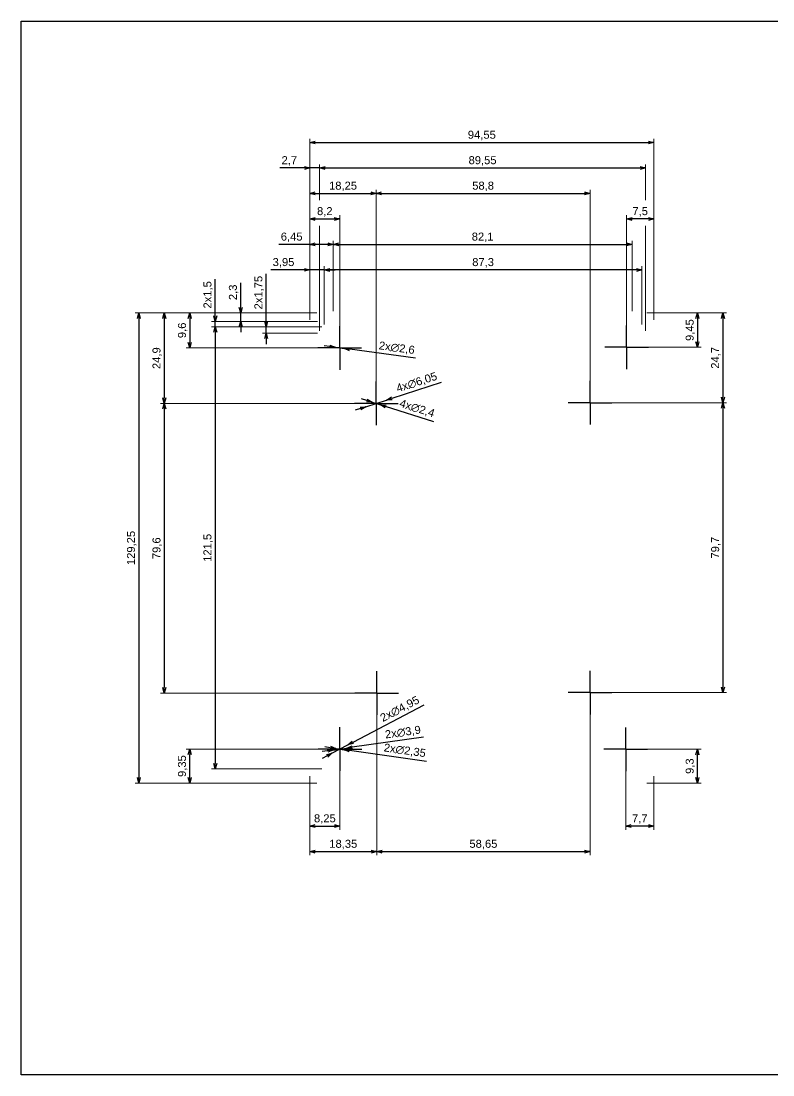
# Paper-space layout 'Base' of a CAD drawing. Header units: millimetres. Extents: x 0 to 413, y 1 to 290.
# Drawn here: x 0.2 to 206.8, y 0.5 to 290.2 of the extents above; entities that cross this region are included whole.
import ezdxf

# ---------------------------------------------------------------- set-up
doc = ezdxf.new("R2010")
doc.units = ezdxf.units.MM
doc.linetypes.add('ACAD_ISO10W100', pattern=[18, 12, -3, 0, -3])
doc.linetypes.add('AM_ISO08W050x2', pattern=[9, 6, -0.75, 1.5, -0.75])
doc.layers.add('MD_Annotation', color=7, linetype='Continuous', lineweight=25)
doc.layers.add('MD_Axes', color=7, linetype='ACAD_ISO10W100', lineweight=25)
doc.layers.add('Tabelka', color=7, linetype='Continuous')
doc.styles.get("Standard").update_dxf_attribs({"font": 'arial.ttf'})
doc.dimstyles.new('ISO-25', dxfattribs={"dimtxt": 2.2, "dimasz": 1.5, "dimexe": 1, "dimexo": 0.625, "dimtad": 1, "dimrnd": 0.05, "dimtxsty": 'Standard', "dimblk": 'OPEN30', "dimcen": 2.5, "dimadec": 0, "dimazin": 0, "dimtfac": 1, "dimtmove": 0, "dimatfit": 3, "dimfxl": 1, "dimlwe": 18, "dimarcsym": 0})

# ---------------------------------------------------------------- blocks, each defined once
blk = doc.blocks.new('_Open30')
at = {"color": 0, "linetype": 'ByBlock', "lineweight": -2}
for p, q in [((-1, 0.27), (0, 0)), ((0, 0), (-1, -0.27)), ((0, 0), (-1, 0))]:
    blk.add_line(p, q, dxfattribs=at)
blk = doc.blocks.new('*D19')
at = {"layer": 'Defpoints', "color": 0, "transparency": 16777216}
for p in [(174.11, 256.81), (79.58, 207.48), (174.11, 207.48)]:
    blk.add_point(p, dxfattribs=at)
at = {"layer": 'MD_Annotation', "color": 0, "lineweight": 18, "transparency": 16777216}
for p, q in [((79.58, 208.11), (79.58, 257.81)), ((174.11, 208.11), (174.11, 257.81))]:
    blk.add_line(p, q, dxfattribs=at)
at = {"layer": 'MD_Annotation', "color": 0, "lineweight": -2, "transparency": 16777216}
blk.add_line((81.08, 256.81), (172.61, 256.81), dxfattribs=at)
at = {"layer": 'MD_Annotation', "color": 0, "lineweight": -2, "transparency": 16777216, "xscale": 1.5, "yscale": 1.5, "zscale": 1.5, "rotation": 180}
blk.add_blockref('_Open30', (79.58, 256.81), dxfattribs=at)
at = {"layer": 'MD_Annotation', "color": 0, "lineweight": -2, "transparency": 16777216, "xscale": 1.5, "yscale": 1.5, "zscale": 1.5}
blk.add_blockref('_Open30', (174.11, 256.81), dxfattribs=at)
at = {"layer": 'MD_Annotation', "color": 0, "transparency": 16777216, "insert": (126.85, 258.75), "char_height": 2.2, "attachment_point": 5}
blk.add_mtext('94,55', dxfattribs=at)
blk = doc.blocks.new('*D20')
at = {"layer": 'Defpoints', "color": 0, "transparency": 16777216}
for p in [(82.27, 249.81), (79.58, 207.48), (82.27, 204.42)]:
    blk.add_point(p, dxfattribs=at)
at = {"layer": 'MD_Annotation', "color": 0, "lineweight": -2, "transparency": 16777216}
for p, q in [((78.08, 249.81), (71.29, 249.81)), ((82.27, 249.81), (79.58, 249.81)), ((83.77, 249.81), (85.27, 249.81))]:
    blk.add_line(p, q, dxfattribs=at)
at = {"layer": 'MD_Annotation', "color": 0, "lineweight": 18, "transparency": 16777216}
for p, q in [((79.58, 208.11), (79.58, 250.81)), ((82.27, 240.95), (82.27, 250.81)), ((82.27, 205.05), (82.27, 233.93))]:
    blk.add_line(p, q, dxfattribs=at)
at = {"layer": 'MD_Annotation', "color": 0, "lineweight": -2, "transparency": 16777216, "xscale": 1.5, "yscale": 1.5, "zscale": 1.5}
blk.add_blockref('_Open30', (79.58, 249.81), dxfattribs=at)
at = {"layer": 'MD_Annotation', "color": 0, "lineweight": -2, "transparency": 16777216, "xscale": 1.5, "yscale": 1.5, "zscale": 1.5, "rotation": 180}
blk.add_blockref('_Open30', (82.27, 249.81), dxfattribs=at)
at = {"layer": 'MD_Annotation', "color": 0, "transparency": 16777216, "insert": (73.94, 251.75), "char_height": 2.2, "attachment_point": 5}
blk.add_mtext('2,7', dxfattribs=at)
blk = doc.blocks.new('*D21')
at = {"layer": 'Defpoints', "color": 0, "transparency": 16777216}
for p in [(171.82, 249.81), (82.27, 204.42), (171.82, 204.42)]:
    blk.add_point(p, dxfattribs=at)
at = {"layer": 'MD_Annotation', "color": 0, "lineweight": 18, "transparency": 16777216}
for p, q in [((82.27, 240.95), (82.27, 250.81)), ((171.82, 240.94), (171.82, 250.81)), ((82.27, 205.05), (82.27, 233.93)), ((171.82, 205.05), (171.82, 233.93))]:
    blk.add_line(p, q, dxfattribs=at)
at = {"layer": 'MD_Annotation', "color": 0, "lineweight": -2, "transparency": 16777216}
blk.add_line((83.77, 249.81), (170.32, 249.81), dxfattribs=at)
at = {"layer": 'MD_Annotation', "color": 0, "lineweight": -2, "transparency": 16777216, "xscale": 1.5, "yscale": 1.5, "zscale": 1.5, "rotation": 180}
blk.add_blockref('_Open30', (82.27, 249.81), dxfattribs=at)
at = {"layer": 'MD_Annotation', "color": 0, "lineweight": -2, "transparency": 16777216, "xscale": 1.5, "yscale": 1.5, "zscale": 1.5}
blk.add_blockref('_Open30', (171.82, 249.81), dxfattribs=at)
at = {"layer": 'MD_Annotation', "color": 0, "transparency": 16777216, "insert": (127.05, 251.75), "char_height": 2.2, "attachment_point": 5}
blk.add_mtext('89,55', dxfattribs=at)
blk = doc.blocks.new('*D22')
at = {"layer": 'Defpoints', "color": 0, "transparency": 16777216}
for p in [(83.55, 221.81), (79.58, 207.48), (83.55, 206.15)]:
    blk.add_point(p, dxfattribs=at)
at = {"layer": 'MD_Annotation', "color": 0, "lineweight": -2, "transparency": 16777216}
for p, q in [((78.08, 221.81), (68.85, 221.81)), ((83.55, 221.81), (79.58, 221.81)), ((85.05, 221.81), (86.55, 221.81))]:
    blk.add_line(p, q, dxfattribs=at)
at = {"layer": 'MD_Annotation', "color": 0, "lineweight": 18, "transparency": 16777216}
for p, q in [((79.58, 208.11), (79.58, 222.81)), ((83.55, 206.78), (83.55, 222.81))]:
    blk.add_line(p, q, dxfattribs=at)
at = {"layer": 'MD_Annotation', "color": 0, "lineweight": -2, "transparency": 16777216, "xscale": 1.5, "yscale": 1.5, "zscale": 1.5}
blk.add_blockref('_Open30', (79.58, 221.81), dxfattribs=at)
at = {"layer": 'MD_Annotation', "color": 0, "lineweight": -2, "transparency": 16777216, "xscale": 1.5, "yscale": 1.5, "zscale": 1.5, "rotation": 180}
blk.add_blockref('_Open30', (83.55, 221.81), dxfattribs=at)
at = {"layer": 'MD_Annotation', "color": 0, "transparency": 16777216, "insert": (72.34, 223.75), "char_height": 2.2, "attachment_point": 5}
blk.add_mtext('3,95', dxfattribs=at)
blk = doc.blocks.new('*D23')
at = {"layer": 'Defpoints', "color": 0, "transparency": 16777216}
for p in [(83.55, 221.79), (83.55, 206.15), (170.85, 206.15)]:
    blk.add_point(p, dxfattribs=at)
at = {"layer": 'MD_Annotation', "color": 0, "lineweight": 18, "transparency": 16777216}
for p, q in [((83.55, 206.78), (83.55, 222.79)), ((170.85, 206.78), (170.85, 222.79))]:
    blk.add_line(p, q, dxfattribs=at)
at = {"layer": 'MD_Annotation', "color": 0, "lineweight": -2, "transparency": 16777216}
blk.add_line((169.35, 221.79), (85.05, 221.79), dxfattribs=at)
at = {"layer": 'MD_Annotation', "color": 0, "lineweight": -2, "transparency": 16777216, "xscale": 1.5, "yscale": 1.5, "zscale": 1.5, "rotation": 180}
blk.add_blockref('_Open30', (83.55, 221.79), dxfattribs=at)
at = {"layer": 'MD_Annotation', "color": 0, "lineweight": -2, "transparency": 16777216, "xscale": 1.5, "yscale": 1.5, "zscale": 1.5}
blk.add_blockref('_Open30', (170.85, 221.79), dxfattribs=at)
at = {"layer": 'MD_Annotation', "color": 0, "transparency": 16777216, "insert": (127.2, 223.74), "char_height": 2.2, "attachment_point": 5}
blk.add_mtext('87,3', dxfattribs=at)
blk = doc.blocks.new('*D24')
at = {"layer": 'Defpoints', "color": 0, "transparency": 16777216}
for p in [(86.01, 228.81), (86.01, 209.81), (79.58, 207.48)]:
    blk.add_point(p, dxfattribs=at)
at = {"layer": 'MD_Annotation', "color": 0, "lineweight": 18, "transparency": 16777216}
for p, q in [((79.58, 208.11), (79.58, 229.81)), ((86.01, 210.43), (86.01, 229.81))]:
    blk.add_line(p, q, dxfattribs=at)
at = {"layer": 'MD_Annotation', "color": 0, "lineweight": -2, "transparency": 16777216}
for p, q in [((79.58, 228.81), (71.09, 228.81)), ((84.51, 228.81), (81.08, 228.81))]:
    blk.add_line(p, q, dxfattribs=at)
at = {"layer": 'MD_Annotation', "color": 0, "lineweight": -2, "transparency": 16777216, "xscale": 1.5, "yscale": 1.5, "zscale": 1.5, "rotation": 180}
blk.add_blockref('_Open30', (79.58, 228.81), dxfattribs=at)
at = {"layer": 'MD_Annotation', "color": 0, "lineweight": -2, "transparency": 16777216, "xscale": 1.5, "yscale": 1.5, "zscale": 1.5}
blk.add_blockref('_Open30', (86.01, 228.81), dxfattribs=at)
at = {"layer": 'MD_Annotation', "color": 0, "transparency": 16777216, "insert": (74.59, 230.75), "char_height": 2.2, "attachment_point": 5}
blk.add_mtext('6,45', dxfattribs=at)
blk = doc.blocks.new('*D25')
at = {"layer": 'Defpoints', "color": 0, "transparency": 16777216}
for p in [(168.12, 228.81), (86.01, 209.81), (168.12, 209.81)]:
    blk.add_point(p, dxfattribs=at)
at = {"layer": 'MD_Annotation', "color": 0, "lineweight": 18, "transparency": 16777216}
for p, q in [((86.01, 210.43), (86.01, 229.81)), ((168.12, 210.43), (168.12, 229.81))]:
    blk.add_line(p, q, dxfattribs=at)
at = {"layer": 'MD_Annotation', "color": 0, "lineweight": -2, "transparency": 16777216}
blk.add_line((87.51, 228.81), (166.62, 228.81), dxfattribs=at)
at = {"layer": 'MD_Annotation', "color": 0, "lineweight": -2, "transparency": 16777216, "xscale": 1.5, "yscale": 1.5, "zscale": 1.5, "rotation": 180}
blk.add_blockref('_Open30', (86.01, 228.81), dxfattribs=at)
at = {"layer": 'MD_Annotation', "color": 0, "lineweight": -2, "transparency": 16777216, "xscale": 1.5, "yscale": 1.5, "zscale": 1.5}
blk.add_blockref('_Open30', (168.12, 228.81), dxfattribs=at)
at = {"layer": 'MD_Annotation', "color": 0, "transparency": 16777216, "insert": (127.07, 230.75), "char_height": 2.2, "attachment_point": 5}
blk.add_mtext('82,1', dxfattribs=at)
blk = doc.blocks.new('*D26')
at = {"layer": 'Defpoints', "color": 0, "transparency": 16777216}
for p in [(87.79, 235.81), (79.58, 207.48), (87.79, 200.37)]:
    blk.add_point(p, dxfattribs=at)
at = {"layer": 'MD_Annotation', "color": 0, "lineweight": 18, "transparency": 16777216}
for p, q in [((79.58, 208.11), (79.58, 236.81)), ((87.79, 201), (87.79, 236.81))]:
    blk.add_line(p, q, dxfattribs=at)
at = {"layer": 'MD_Annotation', "color": 0, "lineweight": -2, "transparency": 16777216}
blk.add_line((81.08, 235.81), (86.29, 235.81), dxfattribs=at)
at = {"layer": 'MD_Annotation', "color": 0, "lineweight": -2, "transparency": 16777216, "xscale": 1.5, "yscale": 1.5, "zscale": 1.5, "rotation": 180}
blk.add_blockref('_Open30', (79.58, 235.81), dxfattribs=at)
at = {"layer": 'MD_Annotation', "color": 0, "lineweight": -2, "transparency": 16777216, "xscale": 1.5, "yscale": 1.5, "zscale": 1.5}
blk.add_blockref('_Open30', (87.79, 235.81), dxfattribs=at)
at = {"layer": 'MD_Annotation', "color": 0, "transparency": 16777216, "insert": (83.69, 237.75), "char_height": 2.2, "attachment_point": 5}
blk.add_mtext('8,2', dxfattribs=at)
blk = doc.blocks.new('*D27')
at = {"layer": 'Defpoints', "color": 0, "transparency": 16777216}
for p in [(97.81, 242.81), (79.58, 207.48), (97.81, 185.09)]:
    blk.add_point(p, dxfattribs=at)
at = {"layer": 'MD_Annotation', "color": 0, "lineweight": 18, "transparency": 16777216}
for p, q in [((79.58, 208.11), (79.58, 243.81)), ((97.81, 185.72), (97.81, 243.81))]:
    blk.add_line(p, q, dxfattribs=at)
at = {"layer": 'MD_Annotation', "color": 0, "lineweight": -2, "transparency": 16777216}
blk.add_line((81.08, 242.81), (96.31, 242.81), dxfattribs=at)
at = {"layer": 'MD_Annotation', "color": 0, "lineweight": -2, "transparency": 16777216, "xscale": 1.5, "yscale": 1.5, "zscale": 1.5, "rotation": 180}
blk.add_blockref('_Open30', (79.58, 242.81), dxfattribs=at)
at = {"layer": 'MD_Annotation', "color": 0, "lineweight": -2, "transparency": 16777216, "xscale": 1.5, "yscale": 1.5, "zscale": 1.5}
blk.add_blockref('_Open30', (97.81, 242.81), dxfattribs=at)
at = {"layer": 'MD_Annotation', "color": 0, "transparency": 16777216, "insert": (88.7, 244.75), "char_height": 2.2, "attachment_point": 5}
blk.add_mtext('18,25', dxfattribs=at)
blk = doc.blocks.new('*D28')
at = {"layer": 'Defpoints', "color": 0, "transparency": 16777216}
for p in [(156.59, 242.81), (97.81, 185.09), (156.59, 185.29)]:
    blk.add_point(p, dxfattribs=at)
at = {"layer": 'MD_Annotation', "color": 0, "lineweight": 18, "transparency": 16777216}
for p, q in [((97.81, 185.72), (97.81, 243.81)), ((156.59, 185.91), (156.59, 243.81))]:
    blk.add_line(p, q, dxfattribs=at)
at = {"layer": 'MD_Annotation', "color": 0, "lineweight": -2, "transparency": 16777216}
blk.add_line((99.31, 242.81), (155.09, 242.81), dxfattribs=at)
at = {"layer": 'MD_Annotation', "color": 0, "lineweight": -2, "transparency": 16777216, "xscale": 1.5, "yscale": 1.5, "zscale": 1.5, "rotation": 180}
blk.add_blockref('_Open30', (97.81, 242.81), dxfattribs=at)
at = {"layer": 'MD_Annotation', "color": 0, "lineweight": -2, "transparency": 16777216, "xscale": 1.5, "yscale": 1.5, "zscale": 1.5}
blk.add_blockref('_Open30', (156.59, 242.81), dxfattribs=at)
at = {"layer": 'MD_Annotation', "color": 0, "transparency": 16777216, "insert": (127.2, 244.75), "char_height": 2.2, "attachment_point": 5}
blk.add_mtext('58,8', dxfattribs=at)
blk = doc.blocks.new('*D29')
at = {"layer": 'Defpoints', "color": 0, "transparency": 16777216}
for p in [(166.63, 235.81), (174.11, 207.48), (166.63, 200.52)]:
    blk.add_point(p, dxfattribs=at)
at = {"layer": 'MD_Annotation', "color": 0, "lineweight": 18, "transparency": 16777216}
for p, q in [((166.63, 201.14), (166.63, 236.81)), ((174.11, 208.11), (174.11, 236.81))]:
    blk.add_line(p, q, dxfattribs=at)
at = {"layer": 'MD_Annotation', "color": 0, "lineweight": -2, "transparency": 16777216}
blk.add_line((172.61, 235.81), (168.13, 235.81), dxfattribs=at)
at = {"layer": 'MD_Annotation', "color": 0, "lineweight": -2, "transparency": 16777216, "xscale": 1.5, "yscale": 1.5, "zscale": 1.5, "rotation": 180}
blk.add_blockref('_Open30', (166.63, 235.81), dxfattribs=at)
at = {"layer": 'MD_Annotation', "color": 0, "lineweight": -2, "transparency": 16777216, "xscale": 1.5, "yscale": 1.5, "zscale": 1.5}
blk.add_blockref('_Open30', (174.11, 235.81), dxfattribs=at)
at = {"layer": 'MD_Annotation', "color": 0, "transparency": 16777216, "insert": (170.37, 237.75), "char_height": 2.2, "attachment_point": 5}
blk.add_mtext('7,5', dxfattribs=at)
blk = doc.blocks.new('*D30')
at = {"layer": 'Defpoints', "color": 0, "transparency": 16777216}
for p in [(82.08, 209.98), (60.58, 207.66), (82.27, 207.66)]:
    blk.add_point(p, dxfattribs=at)
at = {"layer": 'MD_Annotation', "color": 0, "lineweight": -2, "transparency": 16777216}
for p, q in [((60.58, 211.48), (60.58, 218.27)), ((60.58, 207.66), (60.58, 209.98)), ((60.58, 206.16), (60.58, 204.66))]:
    blk.add_line(p, q, dxfattribs=at)
at = {"layer": 'MD_Annotation', "color": 0, "lineweight": 18, "transparency": 16777216}
for p, q in [((81.46, 209.98), (59.58, 209.98)), ((81.65, 207.66), (59.58, 207.66))]:
    blk.add_line(p, q, dxfattribs=at)
at = {"layer": 'MD_Annotation', "color": 0, "lineweight": -2, "transparency": 16777216, "xscale": 1.5, "yscale": 1.5, "zscale": 1.5}
for p, rotation in [((60.58, 209.98), 270), ((60.58, 207.66), 90)]:
    blk.add_blockref('_Open30', p, dxfattribs=dict(at, rotation=rotation))
at = {"layer": 'MD_Annotation', "color": 0, "transparency": 16777216, "insert": (58.64, 215.63), "char_height": 2.2, "attachment_point": 5, "rotation": 90}
blk.add_mtext('2,3', dxfattribs=at)
blk = doc.blocks.new('*D31')
at = {"layer": 'Defpoints', "color": 0, "transparency": 16777216}
for p in [(53.58, 206.17), (82.27, 207.66), (82.27, 206.17)]:
    blk.add_point(p, dxfattribs=at)
at = {"layer": 'MD_Annotation', "color": 0, "lineweight": -2, "transparency": 16777216}
for p, q in [((53.58, 209.16), (53.58, 219.22)), ((53.58, 206.17), (53.58, 207.66)), ((53.58, 204.67), (53.58, 203.17))]:
    blk.add_line(p, q, dxfattribs=at)
at = {"layer": 'MD_Annotation', "color": 0, "lineweight": 18, "transparency": 16777216}
for p, q in [((81.65, 207.66), (52.58, 207.66)), ((81.65, 206.17), (52.58, 206.17))]:
    blk.add_line(p, q, dxfattribs=at)
at = {"layer": 'MD_Annotation', "color": 0, "lineweight": -2, "transparency": 16777216, "xscale": 1.5, "yscale": 1.5, "zscale": 1.5}
for p, rotation in [((53.58, 207.66), 270), ((53.58, 206.17), 90)]:
    blk.add_blockref('_Open30', p, dxfattribs=dict(at, rotation=rotation))
at = {"layer": 'MD_Annotation', "color": 0, "transparency": 16777216, "insert": (51.64, 214.94), "char_height": 2.2, "attachment_point": 5, "rotation": 90}
blk.add_mtext('2x1,5', dxfattribs=at)
blk = doc.blocks.new('*D32')
at = {"layer": 'Defpoints', "color": 0, "transparency": 16777216}
for p in [(82.27, 206.17), (67.58, 204.42), (82.27, 204.42)]:
    blk.add_point(p, dxfattribs=at)
at = {"layer": 'MD_Annotation', "color": 0, "lineweight": -2, "transparency": 16777216}
for p, q in [((67.58, 207.67), (67.58, 220.68)), ((67.58, 204.42), (67.58, 206.17)), ((67.58, 202.92), (67.58, 201.42))]:
    blk.add_line(p, q, dxfattribs=at)
at = {"layer": 'MD_Annotation', "color": 0, "lineweight": 18, "transparency": 16777216}
for p, q in [((81.65, 206.17), (66.58, 206.17)), ((81.65, 204.42), (66.58, 204.42))]:
    blk.add_line(p, q, dxfattribs=at)
at = {"layer": 'MD_Annotation', "color": 0, "lineweight": -2, "transparency": 16777216, "xscale": 1.5, "yscale": 1.5, "zscale": 1.5}
for p, rotation in [((67.58, 206.17), 270), ((67.58, 204.42), 90)]:
    blk.add_blockref('_Open30', p, dxfattribs=dict(at, rotation=rotation))
at = {"layer": 'MD_Annotation', "color": 0, "transparency": 16777216, "insert": (65.64, 215.55), "char_height": 2.2, "attachment_point": 5, "rotation": 90}
blk.add_mtext('2x1,75', dxfattribs=at)
blk = doc.blocks.new('*D33')
at = {"layer": 'Defpoints', "color": 0, "transparency": 16777216}
for p in [(82.08, 209.98), (46.58, 200.37), (87.79, 200.37)]:
    blk.add_point(p, dxfattribs=at)
at = {"layer": 'MD_Annotation', "color": 0, "lineweight": 18, "transparency": 16777216}
for p, q in [((81.46, 209.98), (45.58, 209.98)), ((87.17, 200.37), (45.58, 200.37))]:
    blk.add_line(p, q, dxfattribs=at)
at = {"layer": 'MD_Annotation', "color": 0, "lineweight": -2, "transparency": 16777216}
blk.add_line((46.58, 208.48), (46.58, 201.87), dxfattribs=at)
at = {"layer": 'MD_Annotation', "color": 0, "lineweight": -2, "transparency": 16777216, "xscale": 1.5, "yscale": 1.5, "zscale": 1.5}
for p, rotation in [((46.58, 209.98), 90), ((46.58, 200.37), 270)]:
    blk.add_blockref('_Open30', p, dxfattribs=dict(at, rotation=rotation))
at = {"layer": 'MD_Annotation', "color": 0, "transparency": 16777216, "insert": (44.64, 205.18), "char_height": 2.2, "attachment_point": 5, "rotation": 90}
blk.add_mtext('9,6', dxfattribs=at)
blk = doc.blocks.new('*D34')
at = {"layer": 'Defpoints', "color": 0, "transparency": 16777216}
for p in [(82.08, 209.98), (39.58, 185.09), (97.81, 185.09)]:
    blk.add_point(p, dxfattribs=at)
at = {"layer": 'MD_Annotation', "color": 0, "lineweight": 18, "transparency": 16777216}
for p, q in [((81.46, 209.98), (38.58, 209.98)), ((97.19, 185.09), (38.58, 185.09))]:
    blk.add_line(p, q, dxfattribs=at)
at = {"layer": 'MD_Annotation', "color": 0, "lineweight": -2, "transparency": 16777216}
blk.add_line((39.58, 208.48), (39.58, 186.59), dxfattribs=at)
at = {"layer": 'MD_Annotation', "color": 0, "lineweight": -2, "transparency": 16777216, "xscale": 1.5, "yscale": 1.5, "zscale": 1.5}
for p, rotation in [((39.58, 209.98), 90), ((39.58, 185.09), 270)]:
    blk.add_blockref('_Open30', p, dxfattribs=dict(at, rotation=rotation))
at = {"layer": 'MD_Annotation', "color": 0, "transparency": 16777216, "insert": (37.64, 197.54), "char_height": 2.2, "attachment_point": 5, "rotation": 90}
blk.add_mtext('24,9', dxfattribs=at)
blk = doc.blocks.new('*D35')
at = {"layer": 'Defpoints', "color": 0, "transparency": 16777216}
for p in [(97.81, 185.09), (39.58, 105.49), (97.95, 105.49)]:
    blk.add_point(p, dxfattribs=at)
at = {"layer": 'MD_Annotation', "color": 0, "lineweight": 18, "transparency": 16777216}
for p, q in [((97.19, 185.09), (38.58, 185.09)), ((97.32, 105.49), (38.58, 105.49))]:
    blk.add_line(p, q, dxfattribs=at)
at = {"layer": 'MD_Annotation', "color": 0, "lineweight": -2, "transparency": 16777216}
blk.add_line((39.58, 183.59), (39.58, 106.99), dxfattribs=at)
at = {"layer": 'MD_Annotation', "color": 0, "lineweight": -2, "transparency": 16777216, "xscale": 1.5, "yscale": 1.5, "zscale": 1.5}
for p, rotation in [((39.58, 185.09), 90), ((39.58, 105.49), 270)]:
    blk.add_blockref('_Open30', p, dxfattribs=dict(at, rotation=rotation))
at = {"layer": 'MD_Annotation', "color": 0, "transparency": 16777216, "insert": (37.64, 145.29), "char_height": 2.2, "attachment_point": 5, "rotation": 90}
blk.add_mtext('79,6', dxfattribs=at)
blk = doc.blocks.new('*D36')
at = {"layer": 'Defpoints', "color": 0, "transparency": 16777216}
for p in [(46.58, 90.09), (87.84, 90.09), (82.08, 80.73)]:
    blk.add_point(p, dxfattribs=at)
at = {"layer": 'MD_Annotation', "color": 0, "lineweight": 18, "transparency": 16777216}
for p, q in [((87.21, 90.09), (45.58, 90.09)), ((81.46, 80.73), (45.58, 80.73))]:
    blk.add_line(p, q, dxfattribs=at)
at = {"layer": 'MD_Annotation', "color": 0, "lineweight": -2, "transparency": 16777216}
blk.add_line((46.58, 82.23), (46.58, 88.59), dxfattribs=at)
at = {"layer": 'MD_Annotation', "color": 0, "lineweight": -2, "transparency": 16777216, "xscale": 1.5, "yscale": 1.5, "zscale": 1.5}
for p, rotation in [((46.58, 90.09), 90), ((46.58, 80.73), 270)]:
    blk.add_blockref('_Open30', p, dxfattribs=dict(at, rotation=rotation))
at = {"layer": 'MD_Annotation', "color": 0, "transparency": 16777216, "insert": (44.64, 85.41), "char_height": 2.2, "attachment_point": 5, "rotation": 90}
blk.add_mtext('9,35', dxfattribs=at)
blk = doc.blocks.new('*D37')
at = {"layer": 'Defpoints', "color": 0, "transparency": 16777216}
for p in [(171.61, 209.98), (166.63, 200.52), (186.11, 200.52)]:
    blk.add_point(p, dxfattribs=at)
at = {"layer": 'MD_Annotation', "color": 0, "lineweight": 18, "transparency": 16777216}
for p, q in [((172.24, 209.98), (187.11, 209.98)), ((167.25, 200.52), (187.11, 200.52))]:
    blk.add_line(p, q, dxfattribs=at)
at = {"layer": 'MD_Annotation', "color": 0, "lineweight": -2, "transparency": 16777216}
blk.add_line((186.11, 208.48), (186.11, 202.02), dxfattribs=at)
at = {"layer": 'MD_Annotation', "color": 0, "lineweight": -2, "transparency": 16777216, "xscale": 1.5, "yscale": 1.5, "zscale": 1.5}
for p, rotation in [((186.11, 209.98), 90), ((186.11, 200.52), 270)]:
    blk.add_blockref('_Open30', p, dxfattribs=dict(at, rotation=rotation))
at = {"layer": 'MD_Annotation', "color": 0, "transparency": 16777216, "insert": (184.17, 205.25), "char_height": 2.2, "attachment_point": 5, "rotation": 90}
blk.add_mtext('9,45', dxfattribs=at)
blk = doc.blocks.new('*D38')
at = {"layer": 'Defpoints', "color": 0, "transparency": 16777216}
for p in [(171.61, 209.98), (156.59, 185.29), (193.11, 185.29)]:
    blk.add_point(p, dxfattribs=at)
at = {"layer": 'MD_Annotation', "color": 0, "lineweight": 18, "transparency": 16777216}
for p, q in [((172.24, 209.98), (194.11, 209.98)), ((157.21, 185.29), (194.11, 185.29))]:
    blk.add_line(p, q, dxfattribs=at)
at = {"layer": 'MD_Annotation', "color": 0, "lineweight": -2, "transparency": 16777216}
blk.add_line((193.11, 208.48), (193.11, 186.79), dxfattribs=at)
at = {"layer": 'MD_Annotation', "color": 0, "lineweight": -2, "transparency": 16777216, "xscale": 1.5, "yscale": 1.5, "zscale": 1.5}
for p, rotation in [((193.11, 209.98), 90), ((193.11, 185.29), 270)]:
    blk.add_blockref('_Open30', p, dxfattribs=dict(at, rotation=rotation))
at = {"layer": 'MD_Annotation', "color": 0, "transparency": 16777216, "insert": (191.17, 197.63), "char_height": 2.2, "attachment_point": 5, "rotation": 90}
blk.add_mtext('24,7', dxfattribs=at)
blk = doc.blocks.new('*D39')
at = {"layer": 'Defpoints', "color": 0, "transparency": 16777216}
for p in [(156.59, 185.29), (156.6, 105.6), (193.11, 105.6)]:
    blk.add_point(p, dxfattribs=at)
at = {"layer": 'MD_Annotation', "color": 0, "lineweight": 18, "transparency": 16777216}
for p, q in [((157.21, 185.29), (194.11, 185.29)), ((157.23, 105.6), (194.11, 105.6))]:
    blk.add_line(p, q, dxfattribs=at)
at = {"layer": 'MD_Annotation', "color": 0, "lineweight": -2, "transparency": 16777216}
blk.add_line((193.11, 183.79), (193.11, 107.1), dxfattribs=at)
at = {"layer": 'MD_Annotation', "color": 0, "lineweight": -2, "transparency": 16777216, "xscale": 1.5, "yscale": 1.5, "zscale": 1.5}
for p, rotation in [((193.11, 185.29), 90), ((193.11, 105.6), 270)]:
    blk.add_blockref('_Open30', p, dxfattribs=dict(at, rotation=rotation))
at = {"layer": 'MD_Annotation', "color": 0, "transparency": 16777216, "insert": (191.17, 145.44), "char_height": 2.2, "attachment_point": 5, "rotation": 90}
blk.add_mtext('79,7', dxfattribs=at)
blk = doc.blocks.new('*D40')
at = {"layer": 'Defpoints', "color": 0, "transparency": 16777216}
for p in [(166.4, 90.05), (186.11, 90.05), (171.61, 80.73)]:
    blk.add_point(p, dxfattribs=at)
at = {"layer": 'MD_Annotation', "color": 0, "lineweight": 18, "transparency": 16777216}
for p, q in [((167.03, 90.05), (187.11, 90.05)), ((172.24, 80.73), (187.11, 80.73))]:
    blk.add_line(p, q, dxfattribs=at)
at = {"layer": 'MD_Annotation', "color": 0, "lineweight": -2, "transparency": 16777216}
blk.add_line((186.11, 82.23), (186.11, 88.55), dxfattribs=at)
at = {"layer": 'MD_Annotation', "color": 0, "lineweight": -2, "transparency": 16777216, "xscale": 1.5, "yscale": 1.5, "zscale": 1.5}
for p, rotation in [((186.11, 90.05), 90), ((186.11, 80.73), 270)]:
    blk.add_blockref('_Open30', p, dxfattribs=dict(at, rotation=rotation))
at = {"layer": 'MD_Annotation', "color": 0, "transparency": 16777216, "insert": (184.17, 85.39), "char_height": 2.2, "attachment_point": 5, "rotation": 90}
blk.add_mtext('9,3', dxfattribs=at)
blk = doc.blocks.new('*D41')
at = {"layer": 'Defpoints', "color": 0, "transparency": 16777216}
for p in [(87.84, 90.09), (79.58, 83.23), (87.84, 68.91)]:
    blk.add_point(p, dxfattribs=at)
at = {"layer": 'MD_Annotation', "color": 0, "lineweight": 18, "transparency": 16777216}
for p, q in [((87.84, 89.46), (87.84, 67.91)), ((79.58, 82.6), (79.58, 67.91))]:
    blk.add_line(p, q, dxfattribs=at)
at = {"layer": 'MD_Annotation', "color": 0, "lineweight": -2, "transparency": 16777216}
blk.add_line((81.08, 68.91), (86.34, 68.91), dxfattribs=at)
at = {"layer": 'MD_Annotation', "color": 0, "lineweight": -2, "transparency": 16777216, "xscale": 1.5, "yscale": 1.5, "zscale": 1.5, "rotation": 180}
blk.add_blockref('_Open30', (79.58, 68.91), dxfattribs=at)
at = {"layer": 'MD_Annotation', "color": 0, "lineweight": -2, "transparency": 16777216, "xscale": 1.5, "yscale": 1.5, "zscale": 1.5}
blk.add_blockref('_Open30', (87.84, 68.91), dxfattribs=at)
at = {"layer": 'MD_Annotation', "color": 0, "transparency": 16777216, "insert": (83.71, 70.85), "char_height": 2.2, "attachment_point": 5}
blk.add_mtext('8,25', dxfattribs=at)
blk = doc.blocks.new('*D42')
at = {"layer": 'Defpoints', "color": 0, "transparency": 16777216}
for p in [(97.95, 105.49), (79.58, 83.23), (97.95, 61.91)]:
    blk.add_point(p, dxfattribs=at)
at = {"layer": 'MD_Annotation', "color": 0, "lineweight": 18, "transparency": 16777216}
for p, q in [((97.95, 104.86), (97.95, 60.91)), ((79.58, 82.6), (79.58, 60.91))]:
    blk.add_line(p, q, dxfattribs=at)
at = {"layer": 'MD_Annotation', "color": 0, "lineweight": -2, "transparency": 16777216}
blk.add_line((81.08, 61.91), (96.45, 61.91), dxfattribs=at)
at = {"layer": 'MD_Annotation', "color": 0, "lineweight": -2, "transparency": 16777216, "xscale": 1.5, "yscale": 1.5, "zscale": 1.5, "rotation": 180}
blk.add_blockref('_Open30', (79.58, 61.91), dxfattribs=at)
at = {"layer": 'MD_Annotation', "color": 0, "lineweight": -2, "transparency": 16777216, "xscale": 1.5, "yscale": 1.5, "zscale": 1.5}
blk.add_blockref('_Open30', (97.95, 61.91), dxfattribs=at)
at = {"layer": 'MD_Annotation', "color": 0, "transparency": 16777216, "insert": (88.77, 63.85), "char_height": 2.2, "attachment_point": 5}
blk.add_mtext('18,35', dxfattribs=at)
blk = doc.blocks.new('*D43')
at = {"layer": 'Defpoints', "color": 0, "transparency": 16777216}
for p in [(97.95, 105.49), (156.6, 105.6), (156.6, 61.91)]:
    blk.add_point(p, dxfattribs=at)
at = {"layer": 'MD_Annotation', "color": 0, "lineweight": 18, "transparency": 16777216}
for p, q in [((97.95, 104.86), (97.95, 60.91)), ((156.6, 104.98), (156.6, 60.91))]:
    blk.add_line(p, q, dxfattribs=at)
at = {"layer": 'MD_Annotation', "color": 0, "lineweight": -2, "transparency": 16777216}
blk.add_line((99.45, 61.91), (155.1, 61.91), dxfattribs=at)
at = {"layer": 'MD_Annotation', "color": 0, "lineweight": -2, "transparency": 16777216, "xscale": 1.5, "yscale": 1.5, "zscale": 1.5, "rotation": 180}
blk.add_blockref('_Open30', (97.95, 61.91), dxfattribs=at)
at = {"layer": 'MD_Annotation', "color": 0, "lineweight": -2, "transparency": 16777216, "xscale": 1.5, "yscale": 1.5, "zscale": 1.5}
blk.add_blockref('_Open30', (156.6, 61.91), dxfattribs=at)
at = {"layer": 'MD_Annotation', "color": 0, "transparency": 16777216, "insert": (127.28, 63.85), "char_height": 2.2, "attachment_point": 5}
blk.add_mtext('58,65', dxfattribs=at)
blk = doc.blocks.new('*D44')
at = {"layer": 'Defpoints', "color": 0, "transparency": 16777216}
for p in [(166.4, 90.05), (174.11, 83.23), (166.4, 68.91)]:
    blk.add_point(p, dxfattribs=at)
at = {"layer": 'MD_Annotation', "color": 0, "lineweight": 18, "transparency": 16777216}
for p, q in [((166.4, 89.43), (166.4, 67.91)), ((174.11, 82.61), (174.11, 67.91))]:
    blk.add_line(p, q, dxfattribs=at)
at = {"layer": 'MD_Annotation', "color": 0, "lineweight": -2, "transparency": 16777216}
blk.add_line((172.61, 68.91), (167.9, 68.91), dxfattribs=at)
at = {"layer": 'MD_Annotation', "color": 0, "lineweight": -2, "transparency": 16777216, "xscale": 1.5, "yscale": 1.5, "zscale": 1.5, "rotation": 180}
blk.add_blockref('_Open30', (166.4, 68.91), dxfattribs=at)
at = {"layer": 'MD_Annotation', "color": 0, "lineweight": -2, "transparency": 16777216, "xscale": 1.5, "yscale": 1.5, "zscale": 1.5}
blk.add_blockref('_Open30', (174.11, 68.91), dxfattribs=at)
at = {"layer": 'MD_Annotation', "color": 0, "transparency": 16777216, "insert": (170.26, 70.85), "char_height": 2.2, "attachment_point": 5}
blk.add_mtext('7,7', dxfattribs=at)
blk = doc.blocks.new('*D51')
at = {"layer": 'Defpoints', "color": 0, "transparency": 16777216}
for p in [(83.55, 206.15), (53.58, 84.64), (83.55, 84.64)]:
    blk.add_point(p, dxfattribs=at)
at = {"layer": 'MD_Annotation', "color": 0, "lineweight": 18, "transparency": 16777216}
for p, q in [((82.92, 206.15), (52.58, 206.15)), ((82.92, 84.64), (52.58, 84.64))]:
    blk.add_line(p, q, dxfattribs=at)
at = {"layer": 'MD_Annotation', "color": 0, "lineweight": -2, "transparency": 16777216}
blk.add_line((53.58, 204.65), (53.58, 86.14), dxfattribs=at)
at = {"layer": 'MD_Annotation', "color": 0, "lineweight": -2, "transparency": 16777216, "xscale": 1.5, "yscale": 1.5, "zscale": 1.5}
for p, rotation in [((53.58, 206.15), 90), ((53.58, 84.64), 270)]:
    blk.add_blockref('_Open30', p, dxfattribs=dict(at, rotation=rotation))
at = {"layer": 'MD_Annotation', "color": 0, "transparency": 16777216, "insert": (51.64, 145.4), "char_height": 2.2, "attachment_point": 5, "rotation": 90}
blk.add_mtext('121,5', dxfattribs=at)
blk = doc.blocks.new('*D52')
at = {"layer": 'Defpoints', "color": 0, "transparency": 16777216}
for p in [(86.51, 200.55), (89.07, 200.2)]:
    blk.add_point(p, dxfattribs=at)
at = {"layer": 'MD_Annotation', "color": 0, "lineweight": -2, "transparency": 16777216}
for p, q in [((85.03, 200.75), (83.54, 200.96)), ((86.51, 200.55), (89.07, 200.2)), ((108.6, 197.51), (90.56, 199.99))]:
    blk.add_line(p, q, dxfattribs=at)
at = {"layer": 'MD_Annotation', "color": 0, "lineweight": -2, "transparency": 16777216, "xscale": 1.5, "yscale": 1.5, "zscale": 1.5}
for p, rotation in [((86.51, 200.55), 352.1664097735109), ((89.07, 200.2), 172.1664097735108)]:
    blk.add_blockref('_Open30', p, dxfattribs=dict(at, rotation=rotation))
at = {"layer": 'MD_Annotation', "color": 0, "transparency": 16777216, "insert": (103.46, 200.22), "char_height": 2.2, "attachment_point": 5, "rotation": 352.1664}
blk.add_mtext('2x∅2,6', dxfattribs=at)
blk = doc.blocks.new('*D53')
at = {"layer": 'Defpoints', "color": 0, "transparency": 16777216}
for p in [(100.69, 186.02), (94.94, 184.17)]:
    blk.add_point(p, dxfattribs=at)
at = {"layer": 'MD_Annotation', "color": 0, "lineweight": -2, "transparency": 16777216}
for p, q in [((115.64, 190.83), (102.12, 186.48)), ((94.94, 184.17), (100.69, 186.02)), ((93.51, 183.71), (92.08, 183.25))]:
    blk.add_line(p, q, dxfattribs=at)
at = {"layer": 'MD_Annotation', "color": 0, "lineweight": -2, "transparency": 16777216, "xscale": 1.5, "yscale": 1.5, "zscale": 1.5}
for p, rotation in [((100.69, 186.02), 197.8335539848634), ((94.94, 184.17), 17.83355398486347)]:
    blk.add_blockref('_Open30', p, dxfattribs=dict(at, rotation=rotation))
at = {"layer": 'MD_Annotation', "color": 0, "transparency": 16777216, "insert": (108.98, 190.77), "char_height": 2.2, "attachment_point": 5, "rotation": 17.8336}
blk.add_mtext('4x∅6,05', dxfattribs=at)
blk = doc.blocks.new('*D54')
at = {"layer": 'Defpoints', "color": 0, "transparency": 16777216}
for p in [(96.67, 185.46), (98.96, 184.73)]:
    blk.add_point(p, dxfattribs=at)
at = {"layer": 'MD_Annotation', "color": 0, "lineweight": -2, "transparency": 16777216}
for p, q in [((95.24, 185.91), (93.81, 186.36)), ((96.67, 185.46), (98.96, 184.73)), ((113.64, 180.06), (100.39, 184.27))]:
    blk.add_line(p, q, dxfattribs=at)
at = {"layer": 'MD_Annotation', "color": 0, "lineweight": -2, "transparency": 16777216, "xscale": 1.5, "yscale": 1.5, "zscale": 1.5}
for p, rotation in [((96.67, 185.46), 342.3672967021171), ((98.96, 184.73), 162.3672967021172)]:
    blk.add_blockref('_Open30', p, dxfattribs=dict(at, rotation=rotation))
at = {"layer": 'MD_Annotation', "color": 0, "transparency": 16777216, "insert": (109.02, 183.61), "char_height": 2.2, "attachment_point": 5, "rotation": 342.3673}
blk.add_mtext('4x∅2,4', dxfattribs=at)
blk = doc.blocks.new('*D55')
at = {"layer": 'Defpoints', "color": 0, "transparency": 16777216}
for p in [(90.04, 91.24), (85.64, 88.93)]:
    blk.add_point(p, dxfattribs=at)
at = {"layer": 'MD_Annotation', "color": 0, "lineweight": -2, "transparency": 16777216}
for p, q in [((110.89, 102.17), (91.37, 91.94)), ((85.64, 88.93), (90.04, 91.24)), ((84.31, 88.24), (82.98, 87.54))]:
    blk.add_line(p, q, dxfattribs=at)
at = {"layer": 'MD_Annotation', "color": 0, "lineweight": -2, "transparency": 16777216, "xscale": 1.5, "yscale": 1.5, "zscale": 1.5}
for p, rotation in [((90.04, 91.24), 207.6696427955276), ((85.64, 88.93), 27.66964279552758)]:
    blk.add_blockref('_Open30', p, dxfattribs=dict(at, rotation=rotation))
at = {"layer": 'MD_Annotation', "color": 0, "transparency": 16777216, "insert": (104.36, 100.99), "char_height": 2.2, "attachment_point": 5, "rotation": 27.6696}
blk.add_mtext('2x∅4,95', dxfattribs=at)
blk = doc.blocks.new('*D56')
at = {"layer": 'Defpoints', "color": 0, "transparency": 16777216}
for p in [(85.92, 89.81), (89.76, 90.36)]:
    blk.add_point(p, dxfattribs=at)
at = {"layer": 'MD_Annotation', "color": 0, "lineweight": -2, "transparency": 16777216}
for p, q in [((110.86, 93.39), (91.24, 90.58)), ((85.92, 89.81), (89.76, 90.36)), ((84.43, 89.6), (82.95, 89.39))]:
    blk.add_line(p, q, dxfattribs=at)
at = {"layer": 'MD_Annotation', "color": 0, "lineweight": -2, "transparency": 16777216, "xscale": 1.5, "yscale": 1.5, "zscale": 1.5}
for p, rotation in [((85.92, 89.81), 8.159751356083644), ((89.76, 90.36), 188.1597513560837)]:
    blk.add_blockref('_Open30', p, dxfattribs=dict(at, rotation=rotation))
at = {"layer": 'MD_Annotation', "color": 0, "transparency": 16777216, "insert": (105.17, 94.58), "char_height": 2.2, "attachment_point": 5, "rotation": 8.1598}
blk.add_mtext('2x∅3,9', dxfattribs=at)
blk = doc.blocks.new('*D57')
at = {"layer": 'Defpoints', "color": 0, "transparency": 16777216}
for p in [(86.68, 90.25), (89, 89.92)]:
    blk.add_point(p, dxfattribs=at)
at = {"layer": 'MD_Annotation', "color": 0, "lineweight": -2, "transparency": 16777216}
for p, q in [((85.19, 90.46), (83.71, 90.67)), ((86.68, 90.25), (89, 89.92)), ((111.66, 86.71), (90.48, 89.71))]:
    blk.add_line(p, q, dxfattribs=at)
at = {"layer": 'MD_Annotation', "color": 0, "lineweight": -2, "transparency": 16777216, "xscale": 1.5, "yscale": 1.5, "zscale": 1.5}
for p, rotation in [((86.68, 90.25), 351.9395867183113), ((89, 89.92), 171.9395867183113)]:
    blk.add_blockref('_Open30', p, dxfattribs=dict(at, rotation=rotation))
at = {"layer": 'MD_Annotation', "color": 0, "transparency": 16777216, "insert": (105.67, 89.56), "char_height": 2.2, "attachment_point": 5, "rotation": 351.9396}
blk.add_mtext('2x∅2,35', dxfattribs=at)
blk = doc.blocks.new('*D110')
at = {"layer": 'Defpoints', "color": 0, "transparency": 16777216}
for p in [(82.08, 209.98), (32.58, 80.73), (82.08, 80.73)]:
    blk.add_point(p, dxfattribs=at)
at = {"layer": 'MD_Annotation', "color": 0, "lineweight": 18, "transparency": 16777216}
for p, q in [((81.46, 209.98), (31.58, 209.98)), ((81.46, 80.73), (31.58, 80.73))]:
    blk.add_line(p, q, dxfattribs=at)
at = {"layer": 'MD_Annotation', "color": 0, "lineweight": -2, "transparency": 16777216}
blk.add_line((32.58, 208.48), (32.58, 82.23), dxfattribs=at)
at = {"layer": 'MD_Annotation', "color": 0, "lineweight": -2, "transparency": 16777216, "xscale": 1.5, "yscale": 1.5, "zscale": 1.5}
for p, rotation in [((32.58, 209.98), 90), ((32.58, 80.73), 270)]:
    blk.add_blockref('_Open30', p, dxfattribs=dict(at, rotation=rotation))
at = {"layer": 'MD_Annotation', "color": 0, "transparency": 16777216, "insert": (30.64, 145.36), "char_height": 2.2, "attachment_point": 5, "rotation": 90}
blk.add_mtext('129,25', dxfattribs=at)

psp = doc.layouts.new('Base')

# ---------------------------------------------------------------- linework, layer by layer
at = {"layer": 'MD_Axes', "linetype": 'AM_ISO08W050x2'}
for p, q in [((87.793, 200.372), (87.793, 206.392)), ((166.628, 200.517), (166.628, 206.537)), ((87.793, 200.372), (81.773, 200.372)), ((87.793, 200.372), (93.813, 200.372)), ((87.793, 200.372), (87.793, 194.352)), ((166.628, 200.517), (160.608, 200.517)), ((166.628, 200.517), (172.648, 200.517)), ((166.628, 200.517), (166.628, 194.497)), ((156.588, 185.287), (156.588, 191.307)), ((97.813, 185.092), (97.813, 191.112)), ((97.813, 185.092), (91.793, 185.092)), ((97.813, 185.092), (103.833, 185.092)), ((97.813, 185.092), (97.813, 179.072)), ((156.588, 185.287), (150.568, 185.287)), ((156.588, 185.287), (162.608, 185.287)), ((156.588, 185.287), (156.588, 179.267)), ((97.948, 105.487), (97.948, 111.507)), ((156.603, 105.602), (156.603, 111.622)), ((97.948, 105.487), (91.928, 105.487)), ((97.948, 105.487), (103.968, 105.487)), ((97.948, 105.487), (97.948, 99.467)), ((156.603, 105.602), (150.583, 105.602)), ((156.603, 105.602), (162.623, 105.602)), ((156.603, 105.602), (156.603, 99.582)), ((87.838, 90.087), (87.838, 96.107)), ((166.403, 90.052), (166.403, 96.072)), ((87.838, 90.087), (81.818, 90.087)), ((87.838, 90.087), (93.858, 90.087)), ((87.838, 90.087), (87.838, 84.067)), ((166.403, 90.052), (160.383, 90.052)), ((166.403, 90.052), (172.423, 90.052)), ((166.403, 90.052), (166.403, 84.032))]:
    psp.add_line(p, q, dxfattribs=at)
at = {"layer": 'Tabelka'}
psp.add_lwpolyline([(0.22, 290.193), (413.476, 290.193), (413.476, 0.521), (0.22, 0.521)], close=True, dxfattribs=at)

# ---------------------------------------------------------------- dimensions: what is measured, and where the dimension line sits
at = {"layer": 'MD_Annotation'}
for base, p1, p2, angle, picture, middle in [((174.113, 256.808), (79.583, 207.484), (174.113, 207.483), 180, '*D19', (126.848, 258.755)), ((171.823, 249.808), (82.273, 204.421), (171.823, 204.421), 180, '*D21', (127.048, 251.755)), ((97.813, 242.808), (79.583, 207.484), (97.813, 185.092), 180, '*D27', (88.698, 244.755)), ((156.587910197, 242.807607128), (97.812910197, 185.092045773), (156.587910197, 185.287045773), 180, '*D28', (127.200410197, 244.754708083)), ((87.793, 235.808), (79.583, 207.484), (87.793, 200.372), 180, '*D26', (83.688, 237.755)), ((166.627910197, 235.807607128), (174.112910197, 207.483065047), (166.627910197, 200.517045773), 180, '*D29', (170.370410197, 237.750206037)), ((168.123, 228.808), (86.013, 209.807), (168.123, 209.809), 180, '*D25', (127.068, 230.755)), ((83.549, 221.791), (170.85, 206.153), (83.549, 206.155), 180, '*D23', (127.199, 223.738)), ((32.583, 80.732), (82.082, 209.982), (82.082, 80.732), 270, '*D110', (30.636, 145.357)), ((39.583, 185.092), (82.082, 209.982), (97.813, 185.092), 270, '*D34', (37.636, 197.537)), ((46.583, 200.372), (82.082, 209.982), (87.793, 200.372), 270, '*D33', (44.636, 205.177)), ((193.112910197, 185.287045773), (171.6138844, 209.982045773), (156.587910197, 185.287045773), 90, '*D38', (191.165809242, 197.634545773)), ((186.112910197, 200.517045773), (171.6138844, 209.982045773), (166.627910197, 200.517045773), 90, '*D37', (184.165809242, 205.249545773)), ((53.583, 84.641), (83.549, 206.155), (83.549, 84.641), 270, '*D51', (51.636, 145.398)), ((39.582910197, 105.487045773), (97.812910197, 185.092045773), (97.947910197, 105.487045773), 270, '*D35', (37.635809242, 145.289545773)), ((193.112910197, 105.602045773), (156.587910197, 185.287045773), (156.602910197, 105.602045773), 90, '*D39', (191.165809242, 145.444545773)), ((46.582910197, 90.087045773), (82.082232106, 80.732045773), (87.837910197, 90.087045773), 270, '*D36', (44.635809242, 85.409545773)), ((186.113, 90.052), (171.614, 80.732), (166.403, 90.052), 90, '*D40', (184.166, 85.392))]:
    dim = psp.add_linear_dim(base=base, p1=p1, p2=p2, angle=angle, dimstyle='ISO-25', override={"dimlfac": -1}, dxfattribs=at)
    dim.commit()
    dim.dimension.update_dxf_attribs({"geometry": picture, "text_midpoint": middle})
for base, p1, p2, angle, picture, middle in [((82.273, 249.808), (79.583, 207.484), (82.273, 204.421), 180, '*D20', (73.936, 249.808)), ((86.013, 228.808), (79.583, 207.484), (86.013, 209.807), 180, '*D24', (74.586, 228.808)), ((83.549, 221.808), (79.583, 207.484), (83.549, 206.155), 180, '*D22', (72.343, 221.808)), ((60.583, 207.661), (82.082, 209.982), (82.273, 207.661), 270, '*D30', (60.583, 215.628))]:
    dim = psp.add_linear_dim(base=base, p1=p1, p2=p2, angle=angle, dimstyle='ISO-25', override={"dimlfac": -1}, dxfattribs=at)
    dim.commit()
    dim.dimension.update_dxf_attribs({"geometry": picture, "text_midpoint": middle, "dimtype": 160})
for base, p1, p2, picture, middle in [((67.583, 204.421), (82.273, 206.171), (82.273, 204.421), '*D32', (67.583, 215.547)), ((53.583, 206.171), (82.273, 207.661), (82.273, 206.171), '*D31', (53.583, 214.939))]:
    dim = psp.add_linear_dim(base=base, p1=p1, p2=p2, angle=270, text='2x<>', dimstyle='ISO-25', override={"dimlfac": -1}, dxfattribs=at)
    dim.commit()
    dim.dimension.update_dxf_attribs({"geometry": picture, "text_midpoint": middle, "dimtype": 160})
for p1, p2, text, picture, middle in [((86.515, 200.548), (89.071, 200.196), '2x<>', '*D52', (103.186, 198.254)), ((96.669, 185.456), (98.957, 184.729), '4x<>', '*D54', (108.416, 181.722)), ((85.637, 88.933), (90.039, 91.241), '2x<>', '*D55', (105.282, 99.234)), ((85.918, 89.812), (89.758, 90.362), '2x<>', '*D56', (105.451, 92.612)), ((86.679, 90.251), (88.996, 89.923), '2x<>', '*D57', (105.392, 87.601))]:
    dim = psp.add_diameter_dim_2p(p1=p1, p2=p2, text=text, dimstyle='ISO-25', override={"dimlfac": -1}, dxfattribs=at)
    dim.commit()
    dim.dimension.update_dxf_attribs({"geometry": picture, "text_midpoint": middle, "dimtype": 163})
dim = psp.add_diameter_dim_2p(p1=(94.938, 184.167), p2=(100.688, 186.017), text='4x<>', dimstyle='ISO-25', override={"dimlfac": -1}, dxfattribs=at)
dim.commit()
dim.dimension.update_dxf_attribs({"geometry": '*D53', "text_midpoint": (109.591, 188.881)})
for base, p1, p2, picture, middle in [((97.947910197, 61.907043068), (79.582910197, 83.229996535), (97.947910197, 105.487045773), '*D42', (88.765410197, 63.854144023)), ((156.602910197, 61.907043068), (97.947910197, 105.487045773), (156.602910197, 105.602045773), '*D43', (127.275410197, 63.854144023)), ((87.837910197, 68.907043068), (79.582910197, 83.229996535), (87.837910197, 90.087045773), '*D41', (83.710410197, 70.854144023)), ((166.403, 68.907), (174.113, 83.231), (166.403, 90.052), '*D44', (170.258, 70.85))]:
    dim = psp.add_linear_dim(base=base, p1=p1, p2=p2, dimstyle='ISO-25', override={"dimlfac": -1}, dxfattribs=at)
    dim.commit()
    dim.dimension.update_dxf_attribs({"geometry": picture, "text_midpoint": middle})

doc.saveas('drawing.dxf')
